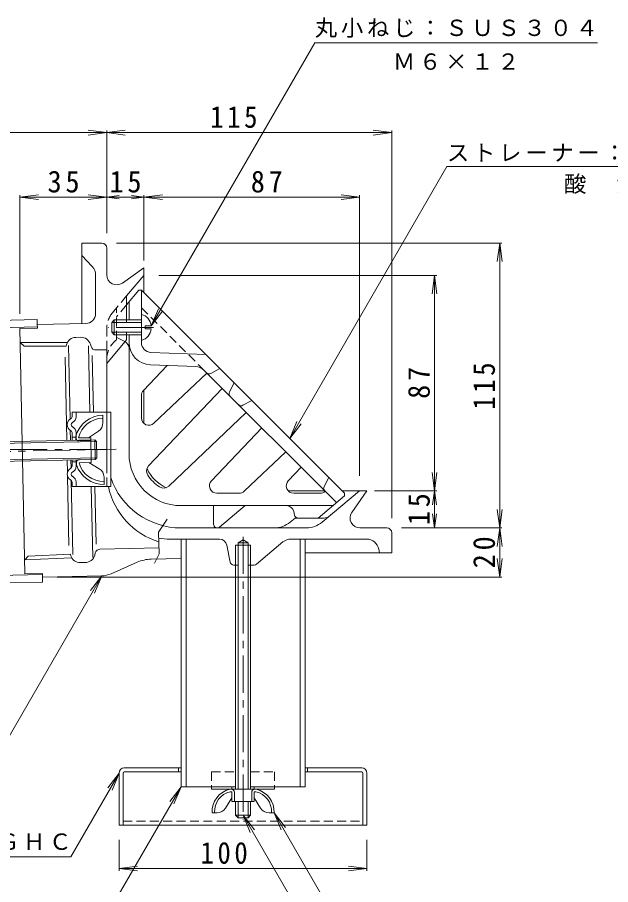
# Model space of a CAD drawing. Units: millimetres, scale not verified. Extents: x -592 to 771, y -582 to 553.
# Drawn here: x -386 to -146.6, y -377.9 to -27.6 of the extents above; entities that cross this region are included whole.
import ezdxf

# ---------------------------------------------------------------- set-up
doc = ezdxf.new("R2010")
doc.units = ezdxf.units.MM
doc.header["$LTSCALE"] = 3
doc.linetypes.add('CHAIN1', pattern=[8, 5, -1, 1, -1])
doc.linetypes.add('DASHED1', pattern=[1.8, 1.2, -0.6])
for name, color, linetype, lineweight in [('3-0', 4, 'Continuous', 5), ('3-2', 6, 'Continuous', 5), ('3-3', 4, 'Continuous', 5), ('3-4', 7, 'Continuous', 5), ('3-5', 7, 'Continuous', 5), ('3-6', 6, 'Continuous', 5), ('3-A', 2, 'Continuous', 5), ('3-B', 3, 'Continuous', 5), ('3-D', 7, 'Continuous', 5)]:
    doc.layers.add(name, color=color, linetype=linetype, lineweight=lineweight)
doc.styles.add('ＭＳ ゴシック', font='')
doc.styles.get('ＭＳ ゴシック').set_extended_font_data('MS Gothic')

msp = doc.modelspace()

# ---------------------------------------------------------------- linework, layer by layer
at = {"layer": '3-0'}
for p, q in [((-351.908, -118.811), (-359.908, -118.811)), ((-359.908, -118.811), (-359.908, -151.301)), ((-349.908, -131.63), (-349.908, -120.811)), ((-355.752, -128.268), (-359.908, -123.811)), ((-343.614, -134.907), (-334.908, -128.811)), ((-334.908, -138.81), (-334.908, -128.811)), ((-354.408, -147.269), (-354.408, -131.678)), ((-341.908, -140.153), (-334.908, -131.811)), ((-341.908, -150.811), (-341.908, -140.153)), ((-384.908, -153.31), (-377.91, -153.168)), ((-384.908, -153.31), (-382.893, -252.29)), ((-360.396, -156.812), (-362.361, -156.852)), ((-341.908, -157.811), (-341.908, -154.811)), ((-384.795, -158.867), (-365.794, -158.94)), ((-383.286, -160.351), (-384.795, -158.867)), ((-383.286, -160.351), (-366.302, -160.417)), ((-366.302, -160.417), (-366.147, -159.831)), ((-364.708, -189.81), (-365.313, -160.081)), ((-356.761, -187.108), (-357.308, -160.233)), ((-356.216, -160.527), (-356.491, -159.634)), ((-341.908, -157.811), (-349.908, -167.345)), ((-355.261, -187.108), (-355.728, -164.18)), ((-354.264, -161.938), (-349.908, -161.849)), ((-349.908, -210.811), (-349.908, -161.849)), ((-366.032, -198.435), (-366.716, -164.841)), ((-334.908, -178.121), (-334.908, -191.611)), ((-364.533, -198.405), (-364.615, -194.334)), ((-365.771, -211.279), (-365.869, -206.433)), ((-364.302, -209.702), (-364.37, -206.403)), ((-365.166, -240.955), (-365.735, -213.035)), ((-363.594, -244.502), (-364.203, -214.601)), ((-355.567, -245.744), (-356.15, -217.108)), ((-354.176, -240.374), (-354.65, -217.108)), ((-276.701, -218.811), (-261.98, -218.811)), ((-262.997, -231.471), (-247.908, -218.811)), ((-254.909, -218.811), (-244.908, -218.811)), ((-251.004, -227.516), (-244.908, -218.811)), ((-306.785, -224.811), (-306.785, -232.344)), ((-294.059, -224.811), (-304.376, -233.468)), ((-273.908, -229.811), (-275.887, -231.471)), ((-262.11, -229.811), (-273.908, -229.811)), ((-269.424, -233.811), (-319.909, -233.811)), ((-236.909, -233.811), (-247.728, -233.811)), ((-234.908, -235.811), (-234.908, -243.811)), ((-324.408, -238.311), (-304.391, -238.311)), ((-300.141, -247.591), (-301.444, -240.749)), ((-296.908, -239.811), (-292.908, -239.811)), ((-292.908, -239.811), (-294.908, -238.656)), ((-292.908, -240.811), (-292.908, -239.811)), ((-289.49, -248.46), (-278.789, -239.481)), ((-275.575, -238.311), (-245.081, -238.311)), ((-364.591, -244.431), (-381.559, -245.188)), ((-364.591, -244.431), (-364.412, -245.011)), ((-354.517, -243.904), (-354.757, -244.814)), ((-352.632, -242.415), (-328.812, -241.821)), ((-234.908, -243.811), (-269.908, -243.811)), ((-240.162, -242.416), (-239.908, -243.811)), ((-381.559, -245.188), (-383.006, -246.733)), ((-383.006, -246.733), (-364.023, -245.886)), ((-358.543, -247.793), (-360.508, -247.833)), ((-337.632, -247.681), (-348.071, -252.305)), ((-331.931, -246.4), (-319.909, -246.101)), ((-382.893, -252.29), (-375.894, -252.147)), ((-375.894, -252.147), (-375.864, -253.647)), ((-296.908, -248.811), (-298.667, -248.811)), ((-290.454, -248.811), (-292.908, -248.811)), ((-351.917, -253.159), (-375.864, -253.647))]:
    msp.add_line(p, q, dxfattribs=at)
at = {"layer": '3-0', "linetype": 'DASHED1'}
for p, q in [((-347.569, -146.899), (-341.908, -140.153)), ((-345.908, -157.811), (-345.908, -144.92)), ((-349.908, -161.849), (-349.908, -153.327))]:
    msp.add_line(p, q, dxfattribs=at)
at = {"layer": '3-0', "linetype": 'CHAIN1'}
for p, q in [((-499.612, -205.156), (-346.138, -202.031)), ((-349.908, -202.108), (-394.652, -202.108)), ((-294.908, -237.383), (-294.908, -351.501))]:
    msp.add_line(p, q, dxfattribs=at)
at = {"layer": '3-0'}
for points in [[(-358.327, -151.269), (-377.94, -151.668), (-377.91, -153.168)], [(-296.908, -240.811), (-296.908, -239.811), (-294.908, -238.656)]]:
    msp.add_lwpolyline(points, dxfattribs=at)
for centre, radius, start, end in [((-351.908, -120.811), 2, 0, 90), ((-359.408, -131.678), 5, 0, 43.00008), ((-345.908, -131.63), 4, 180, 305.00014), ((-358.408, -147.269), 4, 271.16647, 0), ((-362.28, -160.851), 4, 91.16684, 165.22099), ((-360.314, -160.811), 4, 17.11238, 91.16684), ((-354.305, -159.938), 2, 197.11249, 271.16684), ((-319.909, -203.811), 15, 203.64609, 246.35396), ((-319.909, -203.811), 30, 198.79724, 270), ((-319.909, -210.811), 30, 192.11648, 252.5574), ((-247.728, -229.811), 4, 144.99986, 270), ((-262.11, -226.811), 3, 270, 310.00003), ((-305.318, -232.344), 1.466, 180, 309.99997), ((-282.315, -223.811), 10, 270, 310.00006), ((-269.424, -223.811), 10, 270, 310.00006), ((-236.909, -235.811), 2, 0, 90), ((-324.408, -208.311), 30, 261.28271, 270), ((-304.391, -241.311), 3, 10.7843, 90), ((-275.575, -243.311), 5, 90, 130.00017), ((-245.081, -243.311), 5, 10.30489, 90), ((-360.59, -243.834), 4, 197.11205, 271.16684), ((-358.624, -243.794), 4, 271.16684, 345.22151), ((-352.583, -244.414), 2, 91.42737, 165.22099), ((-331.557, -261.396), 15, 91.42712, 113.88934), ((-298.667, -247.311), 1.5, 190.78445, 270), ((-290.454, -247.311), 1.5, 270, 310.00003), ((-352.121, -243.161), 10, 271.1667, 293.88933)]:
    msp.add_arc(centre, radius, start, end, dxfattribs=at)
at = {"layer": '3-0', "linetype": 'DASHED1'}
for centre, start in [((-339.908, -153.327), 139.99994), ((-339.908, -165.811), 126.86995)]:
    msp.add_arc(centre, 10, start, 180, dxfattribs=at)
at = {"layer": '3-2'}
for p, q in [((-341.908, -143.769), (-336.908, -137.811)), ((-336.908, -137.811), (-335.908, -137.811)), ((-335.908, -158.962), (-335.908, -137.811)), ((-335.908, -137.811), (-253.909, -219.811)), ((-340.908, -143.124), (-340.909, -149.81)), ((-340.909, -203.811), (-340.909, -155.811)), ((-309.908, -163.811), (-332.062, -162.958)), ((-314.016, -168.656), (-332.254, -167.955)), ((-335.085, -178.306), (-325.508, -168.214)), ((-330.843, -191.551), (-309.497, -171.294)), ((-310.673, -170.117), (-257.21, -223.581)), ((-307.865, -171.413), (-304.252, -169.467)), ((-304.395, -169.545), (-304.285, -169.434)), ((-303.301, -177.489), (-333.008, -208.794)), ((-300.39, -178.889), (-298.444, -175.275)), ((-335.908, -189.375), (-335.908, -180.372)), ((-294.987, -184.292), (-291.373, -182.346)), ((-293.587, -187.204), (-324.892, -216.911)), ((-307.649, -214.746), (-287.391, -193.399)), ((-294.404, -218.987), (-277.677, -203.113)), ((-276.641, -214.746), (-271.481, -209.309)), ((-262.219, -217.06), (-260.273, -213.447)), ((-305.473, -219.811), (-296.469, -219.811)), ((-274.465, -219.811), (-263.794, -219.811)), ((-253.909, -219.811), (-253.909, -220.811)), ((-264.634, -229.811), (-253.909, -220.811)), ((-319.909, -224.811), (-258.676, -224.811)), ((-274.15, -228.605), (-274.426, -227.222))]:
    msp.add_line(p, q, dxfattribs=at)
at = {"layer": '3-2', "linetype": 'DASHED1'}
for p, q in [((-341.908, -143.769), (-345.908, -148.536)), ((-335.908, -144.882), (-310.673, -170.117)), ((-342.562, -158.589), (-345.908, -156.907))]:
    msp.add_line(p, q, dxfattribs=at)
at = {"layer": '3-2', "linetype": 'CHAIN1'}
msp.add_line((-331.051, -152.811), (-349.245, -152.81), dxfattribs=at)
at = {"layer": '3-2'}
for centre, radius, start, end in [((-339.408, -143.124), 1.5, 140.00024, 179.99966), ((-343.908, -161.27), 3, 0, 63.32513), ((-331.908, -158.962), 9, 179.99989, 267.79736), ((-331.908, -158.962), 4, 180, 267.79758), ((-314.209, -173.653), 5, 44.99969, 87.79678), ((-308.576, -170.093), 1.5, 225.00101, 298.30215), ((-332.909, -180.372), 3, 136.50002, 179.99966), ((-299.069, -179.6), 1.5, 151.6993, 224.99966), ((-295.698, -182.971), 1.5, 224.99899, 298.30003), ((-332.909, -189.375), 3, 180.00034, 313.49998), ((-319.909, -203.811), 21, 179.99976, 269.9998), ((-330.832, -210.859), 3, 136.50002, 212.83174), ((-319.909, -203.811), 16, 212.83176, 237.16995), ((-326.957, -214.734), 3, 237.16978, 313.49998), ((-305.473, -216.811), 3, 136.50002, 269.99966), ((-274.465, -216.811), 3, 136.50002, 269.99966), ((-260.898, -217.772), 1.5, 151.6993, 224.99966), ((-296.469, -216.811), 3, 270.00034, 313.49998), ((-263.794, -216.811), 3, 269.9995, 312.49084), ((-277.368, -227.811), 3, 11.30984, 90), ((-272.679, -228.311), 1.5, 191.31015, 270)]:
    msp.add_arc(centre, radius, start, end, dxfattribs=at)
at = {"layer": '3-3'}
for p, q in [((-377.981, -149.669), (-461.87, -151.377)), ((-377.94, -151.668), (-377.981, -149.669)), ((-377.92, -152.668), (-461.809, -154.376)), ((-459.773, -254.356), (-375.884, -252.647)), ((-459.712, -257.355), (-375.823, -255.647)), ((-375.864, -253.647), (-375.823, -255.647)), ((-307.659, -338.311), (-307.659, -339.311)), ((-307.659, -339.311), (-282.158, -339.311)), ((-299.408, -338.311), (-299.408, -339.311)), ((-290.408, -338.311), (-290.408, -339.311)), ((-282.158, -338.311), (-282.158, -339.311))]:
    msp.add_line(p, q, dxfattribs=at)
at = {"layer": '3-3', "linetype": 'DASHED1'}
for p, q in [((-307.659, -332.311), (-307.659, -338.311)), ((-307.659, -332.311), (-297.909, -332.311)), ((-291.908, -332.311), (-282.158, -332.311)), ((-282.158, -332.311), (-282.158, -338.311))]:
    msp.add_line(p, q, dxfattribs=at)
at = {"layer": '3-4'}
for p, q in [((-349.908, -74.163), (-357.344, -73.184)), ((-349.908, -74.163), (-342.473, -73.184)), ((-349.908, -73.263), (-349.908, -100.532)), ((-234.909, -74.163), (-242.344, -73.184)), ((-234.909, -73.263), (-234.909, -229.811)), ((-469.908, -74.163), (-349.908, -74.163)), ((-349.908, -74.163), (-357.344, -75.142)), ((-349.908, -74.163), (-234.909, -74.163)), ((-349.908, -74.163), (-342.473, -75.142)), ((-234.909, -74.163), (-242.344, -75.142)), ((-384.908, -100.274), (-377.473, -99.295)), ((-384.908, -99.374), (-384.908, -147.31)), ((-384.908, -100.274), (-334.908, -100.274)), ((-384.908, -100.274), (-377.473, -101.253)), ((-349.908, -100.274), (-357.344, -99.295)), ((-349.908, -100.274), (-357.344, -101.253)), ((-349.908, -99.374), (-349.908, -114.811)), ((-349.908, -100.274), (-344.866, -99.61)), ((-349.908, -100.274), (-344.866, -100.938)), ((-334.908, -100.274), (-339.951, -99.61)), ((-334.908, -100.274), (-339.951, -100.938)), ((-334.908, -100.274), (-327.473, -99.295)), ((-334.908, -99.374), (-334.908, -125.811)), ((-334.908, -100.274), (-247.908, -100.274)), ((-334.908, -100.274), (-327.473, -101.253)), ((-247.908, -100.274), (-255.344, -99.295)), ((-247.908, -100.274), (-255.344, -101.253)), ((-247.908, -99.374), (-247.908, -212.811)), ((-190.459, -118.811), (-345.908, -118.811)), ((-191.359, -118.811), (-192.338, -126.247)), ((-191.359, -233.811), (-191.359, -118.811)), ((-191.359, -118.811), (-190.38, -126.247)), ((-216.748, -131.811), (-328.908, -131.811)), ((-217.648, -131.811), (-218.627, -139.247)), ((-217.648, -218.811), (-217.648, -131.811)), ((-217.648, -131.811), (-216.669, -139.247)), ((-217.648, -218.811), (-218.627, -211.375)), ((-217.648, -218.811), (-216.669, -211.375)), ((-216.748, -218.811), (-241.908, -218.811)), ((-217.648, -218.811), (-218.4, -224.527)), ((-217.648, -233.811), (-217.648, -218.811)), ((-217.648, -218.811), (-216.895, -224.527)), ((-191.359, -233.811), (-192.338, -226.375)), ((-191.359, -233.811), (-190.38, -226.375)), ((-217.648, -233.811), (-218.4, -228.094)), ((-217.648, -233.811), (-216.895, -228.094)), ((-190.459, -233.811), (-230.909, -233.811)), ((-191.359, -233.811), (-192.338, -241.247)), ((-191.359, -253.647), (-191.359, -233.811)), ((-191.359, -233.811), (-190.38, -241.247)), ((-191.359, -253.647), (-192.338, -246.211)), ((-191.359, -253.647), (-190.38, -246.211)), ((-190.459, -253.647), (-369.864, -253.647)), ((-344.908, -372.234), (-344.908, -359.811)), ((-244.908, -372.234), (-244.908, -359.811)), ((-344.908, -371.334), (-337.473, -370.355)), ((-244.908, -371.334), (-252.344, -370.355)), ((-344.908, -371.334), (-244.908, -371.334)), ((-344.908, -371.334), (-337.473, -372.313)), ((-244.908, -371.334), (-252.344, -372.313))]:
    msp.add_line(p, q, dxfattribs=at)
at = {"layer": '3-5'}
for p, q in [((-331.942, -152.21), (-265.947, -37.904)), ((-265.947, -37.904), (-151.947, -37.904)), ((-276.017, -197.702), (-212.636, -87.923)), ((-212.636, -87.923), (-88.136, -87.923)), ((-331.942, -152.21), (-329.071, -145.281)), ((-331.942, -152.21), (-327.376, -146.26)), ((-276.017, -197.702), (-273.147, -190.773)), ((-276.017, -197.702), (-271.451, -191.752)), ((-351.917, -253.159), (-395.498, -328.644)), ((-351.917, -253.159), (-356.483, -259.109)), ((-351.917, -253.159), (-354.787, -260.088)), ((-344.908, -332.811), (-364.394, -366.561)), ((-344.908, -332.811), (-349.474, -338.761)), ((-344.908, -332.811), (-347.779, -339.74)), ((-319.909, -338.311), (-354.215, -397.731)), ((-319.909, -338.311), (-324.474, -344.261)), ((-319.909, -338.311), (-322.779, -345.24)), ((-294.909, -349.811), (-238.867, -446.877)), ((-294.909, -349.811), (-290.343, -355.761)), ((-294.909, -349.811), (-292.038, -356.74)), ((-282.408, -348.811), (-247.879, -408.617)), ((-282.408, -348.811), (-277.843, -354.761)), ((-282.408, -348.811), (-279.538, -355.74)), ((-457.394, -366.561), (-364.394, -366.561))]:
    msp.add_line(p, q, dxfattribs=at)
at = {"layer": '3-6'}
for p, q in [((-348.308, -187.108), (-363.908, -187.108)), ((-363.908, -187.108), (-363.908, -188.906)), ((-362.308, -187.108), (-362.308, -188.906)), ((-348.308, -217.108), (-348.308, -187.108)), ((-363.908, -195.309), (-363.908, -198.392)), ((-362.308, -195.309), (-362.308, -198.359)), ((-363.908, -197.108), (-362.308, -197.108)), ((-363.908, -206.393), (-363.908, -208.906)), ((-362.308, -206.361), (-362.308, -208.906)), ((-363.908, -207.108), (-362.308, -207.108)), ((-363.908, -215.309), (-363.908, -217.108)), ((-348.308, -217.108), (-363.908, -217.108)), ((-362.308, -215.309), (-362.308, -217.108)), ((-319.909, -338.311), (-319.909, -238.311)), ((-317.908, -338.311), (-317.908, -238.311)), ((-271.908, -238.311), (-271.908, -338.311)), ((-269.908, -238.311), (-269.908, -338.311)), ((-319.909, -338.311), (-297.909, -338.311)), ((-291.908, -338.311), (-269.908, -338.311))]:
    msp.add_line(p, q, dxfattribs=at)
at = {"layer": '3-6', "linetype": 'DASHED1'}
msp.add_line((-349.908, -217.108), (-349.908, -187.108), dxfattribs=at)
at = {"layer": '3-6'}
for centre, radius, start, end in [((-364.908, -188.906), 1, 296.01437, 0), ((-364.908, -188.906), 2.6, 296.01437, 0), ((-363.346, -192.108), 2.562, 116.01437, 243.98563), ((-363.346, -192.108), 0.963, 116.01437, 243.98563), ((-364.908, -195.309), 1, 0, 63.98563), ((-364.908, -195.309), 2.6, 0, 63.98563), ((-363.346, -212.108), 2.562, 116.01437, 243.98563), ((-364.908, -208.906), 1, 296.01437, 0), ((-364.908, -208.906), 2.6, 296.01437, 0), ((-363.346, -212.108), 0.963, 116.01437, 243.98563), ((-364.908, -215.309), 2.6, 0, 63.98563), ((-364.908, -215.309), 1, 0, 63.98563)]:
    msp.add_arc(centre, radius, start, end, dxfattribs=at)
at = {"layer": '3-A'}
for p, q in [((-347.908, -150.811), (-346.908, -149.811)), ((-346.908, -149.811), (-346.908, -155.811)), ((-335.908, -149.811), (-346.908, -149.811)), ((-347.908, -150.811), (-347.908, -154.811)), ((-335.908, -150.811), (-347.908, -150.811)), ((-334.408, -152.211), (-334.408, -153.411)), ((-331.942, -152.211), (-334.408, -152.211)), ((-331.942, -153.411), (-334.408, -153.411)), ((-347.908, -154.811), (-346.908, -155.811)), ((-335.908, -154.811), (-347.908, -154.811)), ((-335.908, -155.811), (-346.908, -155.811)), ((-351.456, -191.282), (-351.518, -188.27)), ((-353.255, -194.703), (-357.333, -197.391)), ((-462.408, -200.398), (-354.69, -198.204)), ((-462.408, -201.074), (-354, -198.867)), ((-362.315, -198.359), (-362.349, -196.693)), ((-356.309, -198.57), (-361.108, -198.668)), ((-354, -198.867), (-354.69, -198.204)), ((-354.69, -198.204), (-354.527, -206.202)), ((-354, -198.867), (-353.865, -205.512)), ((-462.408, -207.723), (-353.865, -205.512)), ((-462.408, -208.399), (-354.527, -206.202)), ((-362.112, -208.29), (-362.152, -206.358)), ((-356.154, -206.169), (-360.953, -206.266)), ((-354.527, -206.202), (-353.865, -205.512)), ((-356.13, -207.368), (-360.929, -207.466)), ((-352.945, -209.908), (-357.13, -207.389)), ((-351.009, -213.253), (-350.948, -216.265)), ((-297.909, -240.811), (-291.908, -240.811)), ((-297.909, -240.811), (-297.909, -339.311)), ((-296.908, -240.811), (-296.908, -339.311)), ((-292.908, -240.811), (-292.908, -339.311)), ((-291.908, -240.811), (-291.908, -339.311)), ((-302.012, -346.943), (-299.408, -342.811)), ((-299.609, -340.311), (-300.094, -340.311)), ((-299.408, -344.311), (-299.408, -340.511)), ((-298.408, -340.511), (-298.408, -344.311)), ((-291.408, -340.511), (-291.408, -344.311)), ((-290.408, -344.311), (-290.408, -340.511)), ((-287.804, -346.943), (-290.408, -342.811)), ((-290.208, -340.311), (-289.723, -340.311)), ((-299.408, -344.311), (-290.408, -344.311)), ((-297.909, -344.311), (-297.909, -349.811)), ((-296.908, -344.311), (-296.908, -350.811)), ((-292.908, -344.311), (-292.908, -350.811)), ((-291.908, -344.311), (-291.908, -349.811)), ((-305.397, -348.811), (-307.408, -348.811)), ((-297.909, -349.811), (-291.908, -349.811)), ((-284.42, -348.811), (-282.408, -348.811))]:
    msp.add_line(p, q, dxfattribs=at)
for points in [[(-356.13, -207.368), (-356.333, -197.37), (-361.132, -197.468)], [(-297.909, -349.811), (-296.908, -350.811), (-292.908, -350.811), (-291.908, -349.811)]]:
    msp.add_lwpolyline(points, dxfattribs=at)
for centre, radius, start, end in [((-337.354, -152.81), 5.445, 6.32591, 74.60773), ((-337.354, -152.81), 5.445, 285.39227, 353.67409), ((-351.248, -199.792), 11.525, 91.34062, 164.39908), ((-351.248, -199.792), 10.325, 91.34062, 166.57605), ((-355.456, -191.363), 4, 303.38348, 1.16699), ((-361.132, -197.468), 1.2, 181.16699, 271.16699), ((-361.137, -197.268), 0.2, 219.43271, 271.16699), ((-360.929, -207.466), 1.2, 91.16699, 181.16699), ((-351.147, -204.741), 11.525, 197.93491, 270.99336), ((-360.925, -207.666), 0.2, 91.16699, 142.90128), ((-351.147, -204.741), 10.325, 195.75793, 270.99336), ((-355.008, -213.335), 4, 1.16699, 58.9505), ((-298.172, -348.332), 9.248, 102.71823, 182.96507), ((-299.609, -340.511), 1.2, 0, 90), ((-290.208, -340.511), 1.2, 90, 180), ((-291.644, -348.332), 9.248, 357.03493, 77.28177), ((-298.172, -348.332), 8.248, 103.47058, 182.96507), ((-299.609, -340.511), 0.2, 0, 90), ((-290.208, -340.511), 0.2, 90, 180), ((-291.644, -348.332), 8.248, 357.03493, 76.52942), ((-305.397, -344.811), 4, 270, 327.78351), ((-284.42, -344.811), 4, 212.21649, 270)]:
    msp.add_arc(centre, radius, start, end, dxfattribs=at)
at = {"layer": '3-B'}
for p, q in [((-342.808, -330.711), (-319.909, -330.711)), ((-342.808, -332.311), (-319.909, -332.311)), ((-320.908, -330.711), (-320.908, -332.311)), ((-269.908, -330.711), (-247.008, -330.711)), ((-247.008, -332.311), (-269.908, -332.311)), ((-268.908, -330.711), (-268.908, -332.311)), ((-344.908, -332.811), (-344.908, -353.811)), ((-343.308, -332.811), (-343.308, -353.811)), ((-246.508, -332.811), (-246.508, -353.811)), ((-244.908, -332.811), (-244.908, -353.811)), ((-344.908, -353.811), (-244.908, -353.811))]:
    msp.add_line(p, q, dxfattribs=at)
at = {"layer": '3-B', "linetype": 'DASHED1'}
msp.add_line((-343.308, -352.211), (-246.508, -352.211), dxfattribs=at)
at = {"layer": '3-B'}
for centre, radius, start, end in [((-342.808, -332.811), 2.1, 90, 180), ((-342.808, -332.811), 0.5, 90, 180), ((-247.008, -332.811), 2.1, 0, 90), ((-247.008, -332.811), 0.5, 0, 90)]:
    msp.add_arc(centre, radius, start, end, dxfattribs=at)
at = {"layer": '3-D'}
msp.add_lwpolyline([(-325.462, -230.305), (-329.046, -235.517), (-328.72, -244.313), (-330.675, -248.006)], dxfattribs=at)

# ---------------------------------------------------------------- texts
at = {"layer": '3-4', "color": 2, "char_height": 8.798, "attachment_point": 7, "style": 'ＭＳ ゴシック'}
for s, insert in [('\\T1.27;\\W0.9;115', (-308.158, -72.363)), ('\\T1.27;\\W0.95;35', (-373.783, -98.474)), ('\\T1.27;\\W0.95;15', (-348.783, -98.474)), ('\\T1.27;\\W0.95;87', (-291.783, -98.474)), ('\\T1.27;\\W0.9;100', (-312.093, -369.534))]:
    msp.add_mtext(s, dxfattribs=dict(at, insert=insert))
at = {"layer": '3-4', "color": 2, "char_height": 8.798, "attachment_point": 7, "rotation": 90, "style": 'ＭＳ ゴシック'}
for s, insert in [('\\T1.27;\\W0.9;115', (-193.159, -186.061)), ('\\T1.27;\\W0.95;87', (-219.448, -181.686)), ('\\T1.27;\\W0.95;15', (-219.448, -232.686)), ('\\T1.27;\\W0.95;20', (-193.159, -250.104))]:
    msp.add_mtext(s, dxfattribs=dict(at, insert=insert))
at = {"layer": '3-5', "char_height": 6.598, "attachment_point": 7, "style": 'ＭＳ ゴシック'}
for s, insert in [('\\T1.17;丸小ねじ：ＳＵＳ３０４', (-265.947, -35.904)), ('\\T1.17;Ｍ６×１２', (-234.447, -48.904)), ('\\T1.17;ストレーナー：ＳＣＳ１３', (-212.636, -85.923)), ('\\T1.17;酸\u3000洗', (-165.386, -98.923)), ('\\T1.17;固定金具：ＳＧＨＣ', (-457.394, -364.561))]:
    msp.add_mtext(s, dxfattribs=dict(at, insert=insert))

doc.saveas('drawing.dxf')
